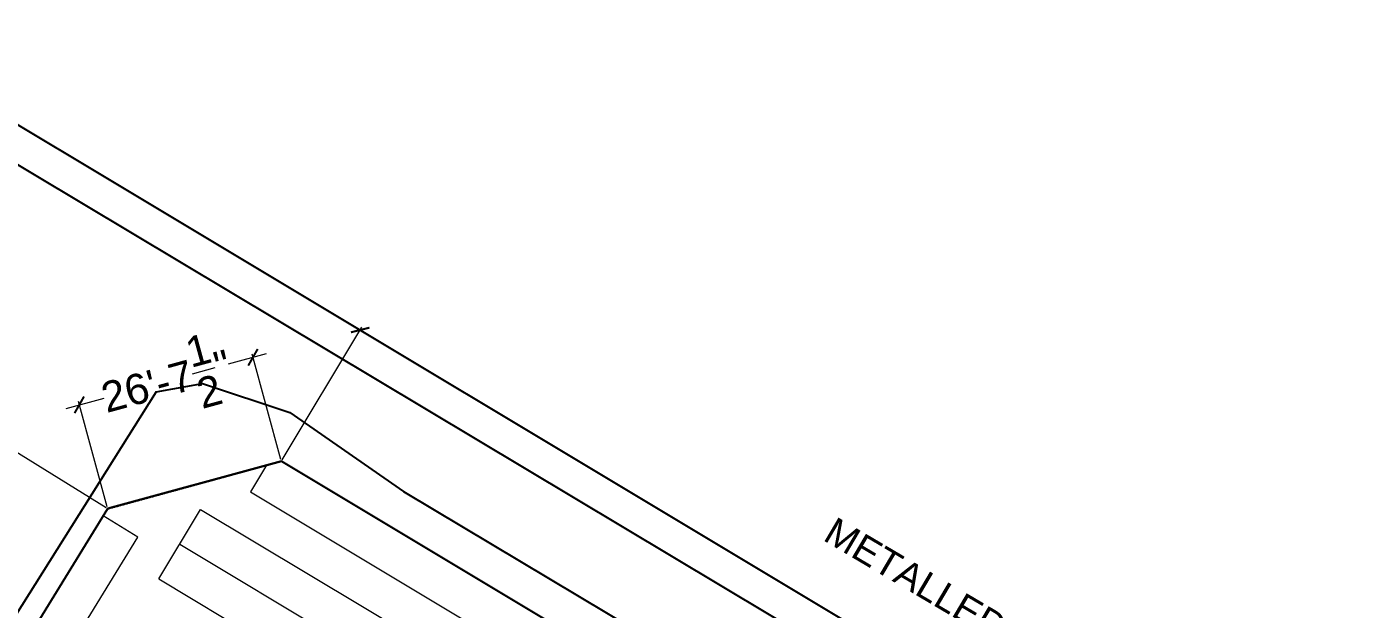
# Model space of a CAD drawing. Header units: inches. Extents: x -110725 to 51121, y 8404 to 44825.
# Drawn here: x -2440 to -94, y 26127 to 27163 of the extents above; entities that cross this region are included whole.
import ezdxf

# ---------------------------------------------------------------- set-up
doc = ezdxf.new("R2010")
doc.units = ezdxf.units.IN
doc.header["$LTSCALE"] = 0.1
doc.header["$MEASUREMENT"] = 0
doc.linetypes.add('CENTER', pattern=[2, 1.25, -0.25, 0.25, -0.25])
doc.layers.get('0').update_dxf_attribs({"color": 1, "lineweight": 0})
doc.layers.get('Defpoints').update_dxf_attribs({"lineweight": 0})
for name, color, linetype in [('boundary', 6, 'Continuous'), ('building', 6, 'Continuous'), ('road', 8, 'Continuous')]:
    doc.layers.add(name, color=color, linetype=linetype)
doc.layers.add('dim', color=252, linetype='Continuous', lineweight=0)
doc.layers.add('TEXT', color=3, linetype='Continuous', lineweight=0)
doc.styles.add('EHSAN', font='arial.ttf', dxfattribs={"height": 54})
doc.styles.get("Standard").update_dxf_attribs({"font": 'arial.ttf'})
doc.dimstyles.new('DIM1', dxfattribs={"dimtxt": 54, "dimasz": 6, "dimexe": 6, "dimexo": 3, "dimgap": 1, "dimtad": 0, "dimzin": 0, "dimdsep": 46, "dimlunit": 4, "dimtxsty": 'EHSAN', "dimblk": 'ARCHTICK', "dimcen": 3, "dimdle": 6, "dimclrd": 4, "dimclre": 4, "dimclrt": 6, "dimadec": 0, "dimazin": 0, "dimtfac": 1, "dimtofl": 0, "dimtmove": 1, "dimatfit": 3, "dimldrblk": 'ARCHTICK', "dimfxl": 4, "dimtolj": 1, "dimtzin": 3, "dimlwd": -1, "dimlwe": -1, "dimarcsym": 0})

# ---------------------------------------------------------------- blocks, each defined once
blk = doc.blocks.new('_ArchTick')
at = {"color": 0, "linetype": 'ByBlock', "const_width": 0.15}
blk.add_lwpolyline([(-0.5, -0.5), (0.5, 0.5)], dxfattribs=at)
blk = doc.blocks.new('*D1987')
at = {"layer": 'Defpoints', "color": 0, "transparency": 16777216}
for p in [(-1848.1, 26623.7), (-1987.9, 26390.9, 1175.7), (980.2, 24608.8, 1175.7)]:
    blk.add_point(p, dxfattribs=at)
at = {"layer": 'dim', "color": 4, "transparency": 16777216}
for p, q in [((-1868.7, 26636.1), (-462.8, 25792)), ((-1986.4, 26393.4), (-1845, 26628.8)), ((1140.6, 24829.3), (-265.3, 25673.4)), ((981.8, 24611.4), (1123.1, 24846.8))]:
    blk.add_line(p, q, dxfattribs=at)
at = {"layer": 'dim', "color": 4, "transparency": 16777216, "xscale": 24, "yscale": 24, "zscale": 24}
for p, rotation in [((-1848.1, 26623.7), 149.019361839217), ((1120, 24841.6), 329.019361839217)]:
    blk.add_blockref('_ArchTick', p, dxfattribs=dict(at, rotation=rotation))
at = {"layer": 'dim', "color": 6, "transparency": 16777216, "insert": (-364.1, 25732.7), "char_height": 54, "attachment_point": 5, "rotation": 329.0194, "style": 'EHSAN'}
blk.add_mtext('\\A1;288\'-6"', dxfattribs=at)
blk = doc.blocks.new('*D1988')
at = {"layer": 'Defpoints', "color": 0, "transparency": 16777216}
for p in [(-2346.6, 26490.8), (-1987.9, 26390.9, 1175.7), (-2296.2, 26306.5, 1175.7)]:
    blk.add_point(p, dxfattribs=at)
at = {"layer": 'dim', "color": 4, "transparency": 16777216}
for p, q in [((-2015.2, 26581.5), (-2082.6, 26563)), ((-1988.7, 26393.8), (-2039.9, 26580.9)), ((-2369.8, 26484.4), (-2302.4, 26502.9)), ((-2297, 26309.4), (-2348.2, 26496.5))]:
    blk.add_line(p, q, dxfattribs=at)
at = {"layer": 'dim', "color": 4, "transparency": 16777216, "xscale": 24, "yscale": 24, "zscale": 24}
for p, rotation in [((-2038.4, 26575.2), 15.31055787332248), ((-2346.6, 26490.8), 195.3105578733225)]:
    blk.add_blockref('_ArchTick', p, dxfattribs=dict(at, rotation=rotation))
at = {"layer": 'dim', "color": 6, "transparency": 16777216, "insert": (-2192.5, 26533), "char_height": 54, "attachment_point": 5, "rotation": 15.3106, "style": 'EHSAN'}
blk.add_mtext('\\A1;26\'-7{\\H1x;\\S1/2;}"', dxfattribs=at)
blk = doc.blocks.new('*D1989')
at = {"layer": 'Defpoints', "color": 0, "transparency": 16777216}
for p in [(-2296.2, 26306.5, 1175.7), (-3984.7, 24460.8), (-3585.6, 24214.8, 1175.7)]:
    blk.add_point(p, dxfattribs=at)
at = {"layer": 'dim', "color": 4, "transparency": 16777216}
for p, q in [((-2682.6, 26572.9), (-3268.8, 25622.1)), ((-2298.7, 26308), (-2700.3, 26555.6)), ((-3997.3, 24440.4), (-3411.1, 25391.2)), ((-3588.2, 24216.4), (-3989.8, 24464))]:
    blk.add_line(p, q, dxfattribs=at)
at = {"layer": 'dim', "color": 4, "transparency": 16777216, "xscale": 24, "yscale": 24, "zscale": 24}
for p, rotation in [((-2695.2, 26552.5), 58.34713072888594), ((-3984.7, 24460.8), 238.3471307288859)]:
    blk.add_blockref('_ArchTick', p, dxfattribs=dict(at, rotation=rotation))
at = {"layer": 'dim', "color": 6, "transparency": 16777216, "insert": (-3339.9, 25506.6), "char_height": 54, "attachment_point": 5, "rotation": 58.3471, "style": 'EHSAN'}
blk.add_mtext('\\A1;204\'-9{\\H1x;\\S1/4;}"', dxfattribs=at)

msp = doc.modelspace()

# ---------------------------------------------------------------- linework, layer by layer
at = {"color": 9}
for p, q in [((-2014.36489, 26383.62175), (-2042.84768, 26336.08242)), ((-2042.84768, 26336.08242), (943.20593, 24547.0137, 1.07221)), ((-2205.34134, 26181.64671, 1.07221), (-2131.3347, 26305.16784, 1.07221)), ((-2131.3347, 26305.16784, -0.01849), (906.2026, 24485.25311, 1.07221)), ((-2303.99299, 26293.77269, 1.07221), (-2319.70001, 26268.21447, 1.07221)), ((-2242.65327, 26256.07586, 1.07221), (-2303.99299, 26293.77269, 1.07221)), ((-3263.6092, 24594.79168), (-2242.65327, 26256.07586, 1.07221)), ((-2168.33802, 26243.40728, -0.01849), (869.19928, 24423.49255, 1.07221)), ((-2205.34134, 26181.64671, -0.01849), (832.19596, 24361.73198, 1.07221))]:
    msp.add_line(p, q, dxfattribs=at)
at = {"layer": 'boundary', "linetype": 'CENTER', "elevation": -26.09038}
for points in [[(-2296.1917, 26306.46684), (-1987.91212, 26390.86365), (980.22114, 24608.79412)], [(-2296.1917, 26306.46684), (-3314.05013, 24650.22286)]]:
    msp.add_lwpolyline(points, dxfattribs=at)
at = {"layer": 'building', "linetype": 'Continuous', "elevation": 1.07221}
msp.add_lwpolyline([(-5750.4399, 20787.09078), (-3585.63687, 24214.83069), (-3398.37467, 24266.09692), (-3277.29509, 24450.76329), (-3314.05013, 24650.22286), (-2296.1917, 26306.46684), (-1987.91212, 26390.86365), (980.22114, 24608.79412), (1016.4168, 24483.42297), (980.1166, 24420.82334), (1294.61423, 24234.54273), (1524.90631, 24283.46768), (4069.27015, 22826.982)], dxfattribs=at)
at = {"layer": 'building', "color": 1, "linetype": 'Continuous', "elevation": 1.07221}
msp.add_lwpolyline([(-1987.91212, 26390.86365), (-2296.1917, 26306.46684)], dxfattribs=at)
at = {"layer": 'road', "linetype": 'Continuous'}
for points, elevation in [([(9047.2707, 20083.63124), (8821.63366, 20218.94372), (-2747.1018, 27162.757)], 4.40796), ([(-2778.14453, 27109.72141), (8993.77831, 20058.33929)], 1.42961), ([(-2210.4013, 26513.70008), (-5824.59217, 20762.23016)], 3.21662), ([(-2210.4013, 26513.70008), (-2128.10231, 26528.62687), (-1973.06227, 26477.02846), (-1771.00569, 26336.76517), (7378.72232, 20864.22481), (7990.44622, 20463.11896)], 3.21662)]:
    msp.add_lwpolyline(points, dxfattribs=dict(at, elevation=elevation))

# ---------------------------------------------------------------- texts
at = {"layer": 'TEXT', "color": 7, "linetype": 'Continuous', "lineweight": 25}
msp.add_text('METALLED ROAD ', height=48.6116571, rotation=329.43719354, dxfattribs=at).set_placement((-1028.89062, 26251.54748))

# ---------------------------------------------------------------- dimensions: what is measured, and where the dimension line sits
at = {"layer": 'dim'}
dim = msp.add_linear_dim(base=(-1848.11879, 26623.69701, -1174.66297), p1=(980.22114, 24608.79412, 1.07221), p2=(-1987.91212, 26390.86365, 1.07221), angle=149.01936184, dimstyle='DIM1', override={"dimtxt": 36, "dimasz": 24, "dimdle": 24}, dxfattribs=at)
dim.commit()
dim.dimension.update_dxf_attribs({"geometry": '*D1987', "text_midpoint": (-364.05216, 25732.66224, -1174.66297), "dimtype": 161})
for p1, p2, distance, picture, middle in [((-1987.91212, 26390.86365, 1.07221), (-2296.1917, 26306.46684, 1.07221), -191.0682, '*D1988', (-2192.50361, 26532.9522, -1174.66297)), ((-2296.1917, 26306.46684, 1.07221), (-3585.63687, 24214.83069, 1.07221), -468.76796, '*D1989', (-3339.94976, 25506.64488, -1174.66297))]:
    dim = msp.add_aligned_dim(p1=p1, p2=p2, distance=distance, dimstyle='DIM1', override={"dimtxt": 36, "dimasz": 24, "dimdle": 24}, dxfattribs=at)
    dim.commit()
    dim.dimension.update_dxf_attribs({"geometry": picture, "text_midpoint": middle})

doc.saveas('drawing.dxf')
